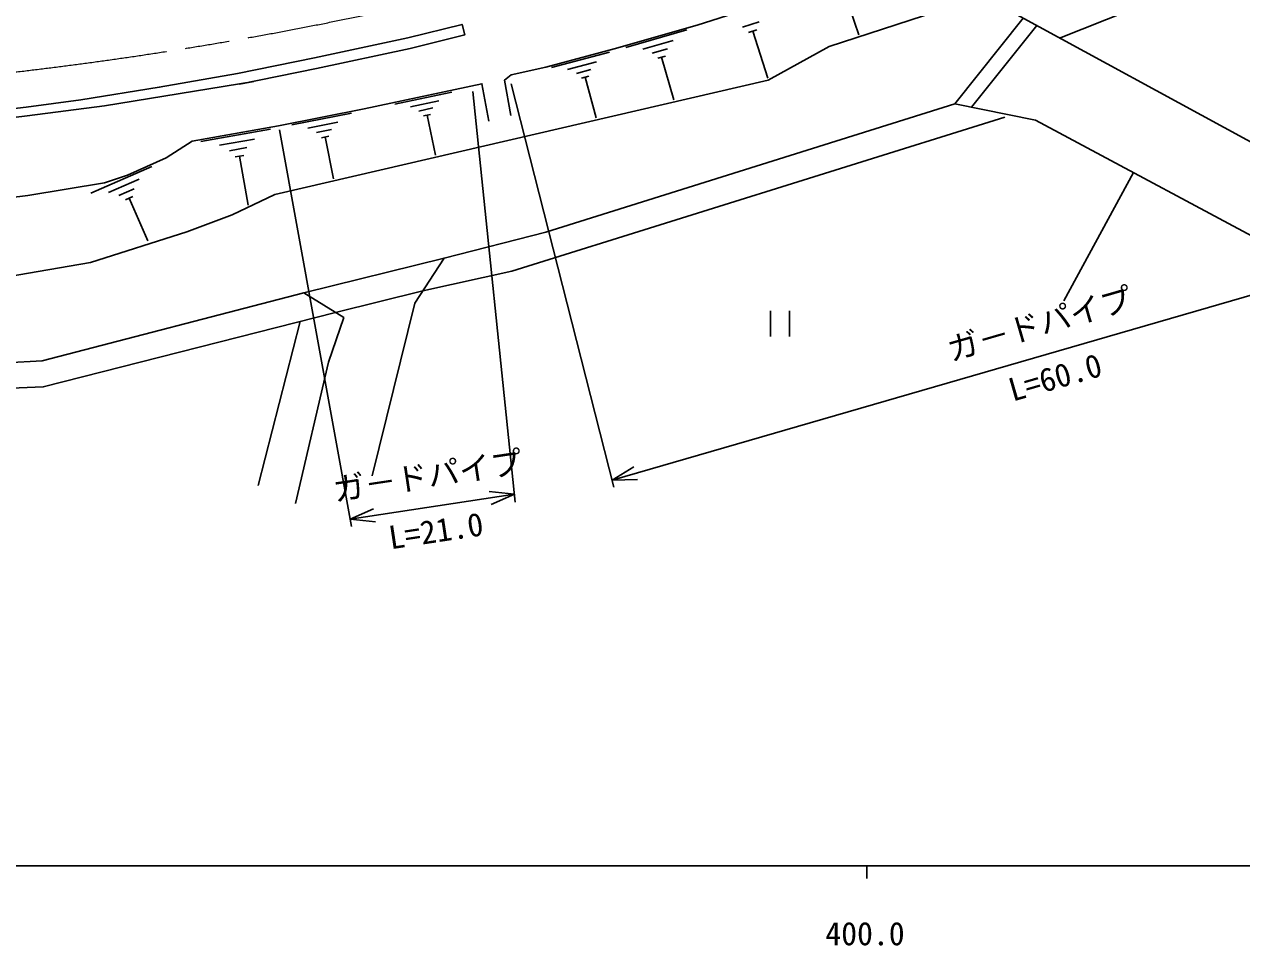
# Model space of a CAD drawing. Units: millimetres at full size, sheet at 1:1000; details may follow other scales. Extents: x 40000 to 680000, y 20000 to 380000.
# Drawn here: x 401774 to 497447, y 198715 to 271124 of the extents above; entities that cross this region are included whole.
import ezdxf
from ezdxf.enums import TextEntityAlignment as Align

# ---------------------------------------------------------------- set-up
doc = ezdxf.new("R2010")
doc.units = ezdxf.units.MM
doc.header["$LTSCALE"] = 1000
doc.linetypes.add('CHAIN', pattern=[18.5, 12, -1.5, 3.5, -1.5])
for name, color, linetype, lineweight in [('M-BGD', 7, 'Continuous', 25), ('M-BMK', 2, 'CHAIN', 13), ('M-TTL-BAND', 7, 'Continuous', 25)]:
    doc.layers.add(name, color=color, linetype=linetype, lineweight=lineweight)
doc.styles.add('@ＭＳ ゴシック', font='')
doc.styles.add('ＭＳ ゴシック', font='')
doc.styles.get('@ＭＳ ゴシック').set_extended_font_data('@MS Gothic')
doc.styles.get('ＭＳ ゴシック').set_extended_font_data('MS Gothic')

msp = doc.modelspace()

# ---------------------------------------------------------------- linework, layer by layer
at = {"layer": 'M-BGD'}
for p, q in [((466326, 273301), (467360, 270294)), ((477971, 272854), (509300, 255830)), ((458204, 270891), (459516, 271311)), ((480272, 271603), (474892, 264874)), ((481343, 271021), (476216, 264609)), ((449035, 269301), (453843, 270681)), ((450375, 269165), (452779, 269855)), ((458700, 270471), (459356, 270681)), ((459028, 270576), (460204, 266903)), ((443207, 267722), (447773, 268946)), ((451114, 268857), (452316, 269202)), ((444471, 267572), (446754, 268184)), ((451553, 268462), (452154, 268635)), ((451853, 268548), (452819, 265183)), ((445164, 267268), (446306, 267574)), ((445572, 266888), (446143, 267041)), ((445857, 266964), (446714, 263769)), ((448103, 234758), (440025, 266439)), ((430898, 264850), (435380, 265804)), ((432114, 264641), (434355, 265117)), ((437034, 265846), (440362, 233567)), ((422798, 263214), (427490, 264141)), ((432769, 264311), (433890, 264550)), ((424064, 262977), (426409, 263440)), ((433145, 263923), (433705, 264042)), ((433425, 263982), (434092, 260844)), ((415635, 261920), (421129, 262897)), ((427483, 231656), (421827, 262844)), ((424743, 262623), (425916, 262855)), ((425129, 262212), (425715, 262328)), ((425422, 262270), (426071, 258986)), ((417106, 261615), (419853, 262104)), ((417891, 261188), (419264, 261432)), ((418332, 260700), (419018, 260822)), ((418675, 260761), (419359, 256916)), ((406990, 257858), (411782, 259944)), ((483470, 249387), (488958, 259473)), ((408397, 257900), (410793, 258943)), ((409204, 257682), (410403, 258203)), ((409713, 257333), (410312, 257594)), ((410012, 257463), (411473, 254109)), ((516547, 255142), (447961, 235312)), ((434767, 252758), (423748, 250022)), ((433098, 250180), (426233, 248476)), ((460409, 248601), (460409, 246601)), ((461909, 246601), (461909, 248601)), ((420148, 234873), (423450, 247768)), ((449673, 236346), (447961, 235312)), ((440297, 234197), (438310, 234420)), ((447961, 235312), (449961, 235351)), ((440297, 234197), (427376, 232244)), ((438464, 233396), (440297, 234197)), ((429209, 233044), (427376, 232244)), ((427376, 232244), (429363, 232021))]:
    msp.add_line(p, q, dxfattribs=at)
for points in [[(566561, 311170), (530992, 291625), (507082, 279570), (483135, 270047)], [(497225, 287563), (490418, 284359), (483357, 281321), (477954, 279147), (469369, 275947), (462300, 273518), (454656, 271070), (448140, 269200), (442763, 267758), (440033, 267144), (439513, 266737), (440008, 263956)], [(477971, 272854), (475581, 272816), (465037, 269379), (460221, 266744), (421459, 257763), (418112, 256157), (414548, 254820), (406973, 252409), (400427, 251273), (390979, 250786), (371802, 253479), (360662, 255682), (353073, 252846), (332800, 254710), (326532, 255659), (307997, 257726), (300188, 260250), (263056, 264685), (262069, 261478), (260249, 258826), (237244, 267492), (232530, 270834), (223950, 253659)], [(396806, 263314), (401995, 263927), (408061, 264728), (419805, 266622), (418696, 266428), (424745, 267658), (432102, 269228), (436388, 270292), (436183, 271117), (431910, 270056), (424572, 268490), (418538, 267263), (412371, 266183), (406217, 265191), (401909, 264621), (396731, 264010)], [(438268, 263524), (437735, 266458), (428481, 264490), (421748, 263160), (414963, 261953), (412931, 260628), (409890, 259269), (408087, 258675), (402059, 257677), (395603, 256879), (390553, 256742), (386244, 257320), (384410, 257799), (382622, 258435), (374243, 258310), (366984, 258219), (359788, 258255), (353897, 258444), (341160, 259290), (333870, 260146), (334042, 254584)], [(474892, 264874), (442763, 254800), (434767, 252758), (432477, 249222), (429111, 235628)], [(501596, 252700), (481253, 263602), (474892, 264874)], [(478847, 263831), (440085, 251732), (433098, 250180)], [(423748, 250022), (403182, 244671), (391732, 244055), (362450, 246242), (342695, 247567), (307143, 250964), (293312, 253038), (289084, 250478), (285602, 236651)], [(426233, 248476), (403258, 242634), (391297, 242124), (343442, 245507), (335517, 246364), (308107, 248646), (290649, 251426)], [(423098, 233463), (425680, 244580), (426883, 248071), (423748, 250022)]]:
    msp.add_lwpolyline(points, dxfattribs=at)
at = {"layer": 'M-BMK'}
msp.add_arc((366104, 568732), 303374, 276.61594, 289.62078, dxfattribs=at)
at = {"layer": 'M-TTL-BAND'}
for p, q in [((40000, 205000), (579000, 205000)), ((468000, 205000), (468000, 204000))]:
    msp.add_line(p, q, dxfattribs=at)

# ---------------------------------------------------------------- texts
at = {"layer": 'M-BGD', "style": 'ＭＳ ゴシック'}
for rotation, p in [(16.126, (481976, 246188)), (8.594, (433687, 234209))]:
    msp.add_text('ガ－ドパイプ', height=1833, rotation=rotation, dxfattribs=at).set_placement(p, align=Align.BOTTOM_CENTER)
at = {"layer": 'M-BGD', "style": '@ＭＳ ゴシック'}
for s, rotation, p in [('L=60.0', 16.126, (482532, 244266)), ('L=21.0', 8.594, (433986, 232232))]:
    msp.add_text(s, height=1833, rotation=rotation, dxfattribs=at).set_placement(p, align=Align.TOP_CENTER)
at = {"layer": 'M-TTL-BAND', "style": 'ＭＳ ゴシック'}
msp.add_text('400.0', height=1833, dxfattribs=at).set_placement((467844, 198195), align=Align.BOTTOM_CENTER)

doc.saveas('drawing.dxf')
